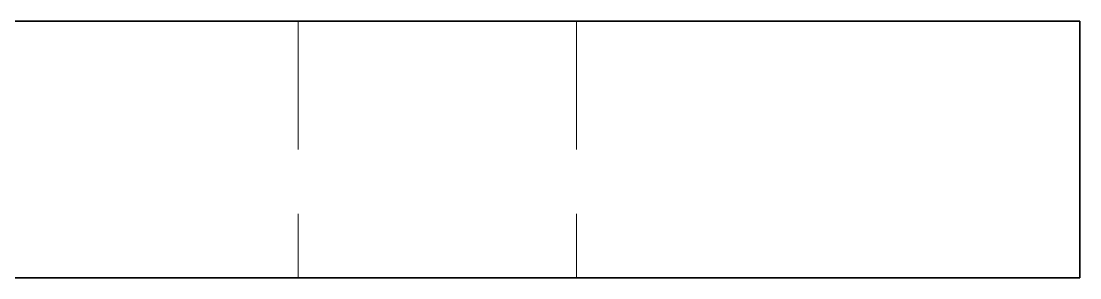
# Model space of a CAD drawing. Header units: millimetres. Extents: x 2054 to 12135, y -1469 to 564.
# Drawn here: x 9633.04 to 9657.75, y 145.15 to 151.15 of the extents above; entities that cross this region are included whole.
import ezdxf

# ---------------------------------------------------------------- set-up
doc = ezdxf.new("R2010")
doc.units = ezdxf.units.MM
doc.linetypes.add('HIDDEN_ISO', pattern=[4.5, 3, -1.5])
doc.layers.add('2D-HIDDEN', color=8, linetype='HIDDEN_ISO', lineweight=18)
doc.layers.add('2D-VISIBLE', color=7, linetype='Continuous', lineweight=35)

msp = doc.modelspace()

# ---------------------------------------------------------------- linework, layer by layer
at = {"layer": '2D-HIDDEN'}
for p, q in [((9357.75, 151.15), (9657.75, 151.15)), ((9639.5, 151.15), (9639.5, 145.15)), ((9639.5, 151.15), (9639.5, 145.15)), ((9639.5, 151.15), (9639.5, 145.15)), ((9646, 151.15), (9646, 145.15)), ((9646, 151.15), (9646, 145.15)), ((9646, 151.15), (9646, 145.15)), ((9657.75, 145.15), (9657.75, 151.15)), ((9357.75, 145.15), (9657.75, 145.15))]:
    msp.add_line(p, q, dxfattribs=at)
for points in [[(9642.75, 151.15), (9642.648, 151.15), (9642.547, 151.15), (9642.445, 151.15), (9642.344, 151.15), (9642.242, 151.15), (9642.141, 151.15), (9642.039, 151.15), (9641.938, 151.15), (9641.836, 151.15), (9641.734, 151.15), (9641.633, 151.15), (9641.531, 151.15), (9641.43, 151.15), (9641.328, 151.15), (9641.227, 151.15), (9641.125, 151.15), (9641.023, 151.15), (9640.922, 151.15), (9640.82, 151.15), (9640.719, 151.15), (9640.617, 151.15), (9640.516, 151.15), (9640.414, 151.15), (9640.312, 151.15), (9640.211, 151.15), (9640.109, 151.15), (9640.008, 151.15), (9639.906, 151.15), (9639.805, 151.15), (9639.703, 151.15), (9639.602, 151.15), (9639.5, 151.15)], [(9639.5, 151.15), (9639.703, 151.15), (9639.906, 151.15), (9640.109, 151.15), (9640.312, 151.15), (9640.516, 151.15), (9640.719, 151.15), (9640.922, 151.15), (9641.125, 151.15), (9641.328, 151.15), (9641.531, 151.15), (9641.734, 151.15), (9641.938, 151.15), (9642.141, 151.15), (9642.344, 151.15), (9642.547, 151.15), (9642.75, 151.15), (9642.953, 151.15), (9643.156, 151.15), (9643.359, 151.15), (9643.562, 151.15), (9643.766, 151.15), (9643.969, 151.15), (9644.172, 151.15), (9644.375, 151.15), (9644.578, 151.15), (9644.781, 151.15), (9644.984, 151.15), (9645.188, 151.15), (9645.391, 151.15), (9645.594, 151.15), (9645.797, 151.15), (9646, 151.15)], [(9642.75, 151.15), (9642.648, 151.15), (9642.547, 151.15), (9642.445, 151.15), (9642.344, 151.15), (9642.242, 151.15), (9642.141, 151.15), (9642.039, 151.15), (9641.938, 151.15), (9641.836, 151.15), (9641.734, 151.15), (9641.633, 151.15), (9641.531, 151.15), (9641.43, 151.15), (9641.328, 151.15), (9641.227, 151.15), (9641.125, 151.15), (9641.023, 151.15), (9640.922, 151.15), (9640.82, 151.15), (9640.719, 151.15), (9640.617, 151.15), (9640.516, 151.15), (9640.414, 151.15), (9640.312, 151.15), (9640.211, 151.15), (9640.109, 151.15), (9640.008, 151.15), (9639.906, 151.15), (9639.805, 151.15), (9639.703, 151.15), (9639.602, 151.15), (9639.5, 151.15)], [(9639.5, 151.15), (9639.703, 151.15), (9639.906, 151.15), (9640.109, 151.15), (9640.312, 151.15), (9640.516, 151.15), (9640.719, 151.15), (9640.922, 151.15), (9641.125, 151.15), (9641.328, 151.15), (9641.531, 151.15), (9641.734, 151.15), (9641.938, 151.15), (9642.141, 151.15), (9642.344, 151.15), (9642.547, 151.15), (9642.75, 151.15), (9642.953, 151.15), (9643.156, 151.15), (9643.359, 151.15), (9643.562, 151.15), (9643.766, 151.15), (9643.969, 151.15), (9644.172, 151.15), (9644.375, 151.15), (9644.578, 151.15), (9644.781, 151.15), (9644.984, 151.15), (9645.188, 151.15), (9645.391, 151.15), (9645.594, 151.15), (9645.797, 151.15), (9646, 151.15)], [(9642.75, 151.15), (9642.648, 151.15), (9642.547, 151.15), (9642.445, 151.15), (9642.344, 151.15), (9642.242, 151.15), (9642.141, 151.15), (9642.039, 151.15), (9641.938, 151.15), (9641.836, 151.15), (9641.734, 151.15), (9641.633, 151.15), (9641.531, 151.15), (9641.43, 151.15), (9641.328, 151.15), (9641.227, 151.15), (9641.125, 151.15), (9641.023, 151.15), (9640.922, 151.15), (9640.82, 151.15), (9640.719, 151.15), (9640.617, 151.15), (9640.516, 151.15), (9640.414, 151.15), (9640.312, 151.15), (9640.211, 151.15), (9640.109, 151.15), (9640.008, 151.15), (9639.906, 151.15), (9639.805, 151.15), (9639.703, 151.15), (9639.602, 151.15), (9639.5, 151.15)], [(9639.5, 151.15), (9639.703, 151.15), (9639.906, 151.15), (9640.109, 151.15), (9640.312, 151.15), (9640.516, 151.15), (9640.719, 151.15), (9640.922, 151.15), (9641.125, 151.15), (9641.328, 151.15), (9641.531, 151.15), (9641.734, 151.15), (9641.938, 151.15), (9642.141, 151.15), (9642.344, 151.15), (9642.547, 151.15), (9642.75, 151.15), (9642.953, 151.15), (9643.156, 151.15), (9643.359, 151.15), (9643.562, 151.15), (9643.766, 151.15), (9643.969, 151.15), (9644.172, 151.15), (9644.375, 151.15), (9644.578, 151.15), (9644.781, 151.15), (9644.984, 151.15), (9645.188, 151.15), (9645.391, 151.15), (9645.594, 151.15), (9645.797, 151.15), (9646, 151.15)], [(9646, 151.15), (9645.898, 151.15), (9645.797, 151.15), (9645.695, 151.15), (9645.594, 151.15), (9645.492, 151.15), (9645.391, 151.15), (9645.289, 151.15), (9645.188, 151.15), (9645.086, 151.15), (9644.984, 151.15), (9644.883, 151.15), (9644.781, 151.15), (9644.68, 151.15), (9644.578, 151.15), (9644.477, 151.15), (9644.375, 151.15), (9644.273, 151.15), (9644.172, 151.15), (9644.07, 151.15), (9643.969, 151.15), (9643.867, 151.15), (9643.766, 151.15), (9643.664, 151.15), (9643.562, 151.15), (9643.461, 151.15), (9643.359, 151.15), (9643.258, 151.15), (9643.156, 151.15), (9643.055, 151.15), (9642.953, 151.15), (9642.852, 151.15), (9642.75, 151.15)], [(9646, 151.15), (9645.898, 151.15), (9645.797, 151.15), (9645.695, 151.15), (9645.594, 151.15), (9645.492, 151.15), (9645.391, 151.15), (9645.289, 151.15), (9645.188, 151.15), (9645.086, 151.15), (9644.984, 151.15), (9644.883, 151.15), (9644.781, 151.15), (9644.68, 151.15), (9644.578, 151.15), (9644.477, 151.15), (9644.375, 151.15), (9644.273, 151.15), (9644.172, 151.15), (9644.07, 151.15), (9643.969, 151.15), (9643.867, 151.15), (9643.766, 151.15), (9643.664, 151.15), (9643.562, 151.15), (9643.461, 151.15), (9643.359, 151.15), (9643.258, 151.15), (9643.156, 151.15), (9643.055, 151.15), (9642.953, 151.15), (9642.852, 151.15), (9642.75, 151.15)], [(9646, 151.15), (9645.898, 151.15), (9645.797, 151.15), (9645.695, 151.15), (9645.594, 151.15), (9645.492, 151.15), (9645.391, 151.15), (9645.289, 151.15), (9645.188, 151.15), (9645.086, 151.15), (9644.984, 151.15), (9644.883, 151.15), (9644.781, 151.15), (9644.68, 151.15), (9644.578, 151.15), (9644.477, 151.15), (9644.375, 151.15), (9644.273, 151.15), (9644.172, 151.15), (9644.07, 151.15), (9643.969, 151.15), (9643.867, 151.15), (9643.766, 151.15), (9643.664, 151.15), (9643.562, 151.15), (9643.461, 151.15), (9643.359, 151.15), (9643.258, 151.15), (9643.156, 151.15), (9643.055, 151.15), (9642.953, 151.15), (9642.852, 151.15), (9642.75, 151.15)], [(9642.75, 145.15), (9642.648, 145.15), (9642.547, 145.15), (9642.445, 145.15), (9642.344, 145.15), (9642.242, 145.15), (9642.141, 145.15), (9642.039, 145.15), (9641.938, 145.15), (9641.836, 145.15), (9641.734, 145.15), (9641.633, 145.15), (9641.531, 145.15), (9641.43, 145.15), (9641.328, 145.15), (9641.227, 145.15), (9641.125, 145.15), (9641.023, 145.15), (9640.922, 145.15), (9640.82, 145.15), (9640.719, 145.15), (9640.617, 145.15), (9640.516, 145.15), (9640.414, 145.15), (9640.312, 145.15), (9640.211, 145.15), (9640.109, 145.15), (9640.008, 145.15), (9639.906, 145.15), (9639.805, 145.15), (9639.703, 145.15), (9639.602, 145.15), (9639.5, 145.15)], [(9639.5, 145.15), (9639.703, 145.15), (9639.906, 145.15), (9640.109, 145.15), (9640.312, 145.15), (9640.516, 145.15), (9640.719, 145.15), (9640.922, 145.15), (9641.125, 145.15), (9641.328, 145.15), (9641.531, 145.15), (9641.734, 145.15), (9641.938, 145.15), (9642.141, 145.15), (9642.344, 145.15), (9642.547, 145.15), (9642.75, 145.15), (9642.953, 145.15), (9643.156, 145.15), (9643.359, 145.15), (9643.562, 145.15), (9643.766, 145.15), (9643.969, 145.15), (9644.172, 145.15), (9644.375, 145.15), (9644.578, 145.15), (9644.781, 145.15), (9644.984, 145.15), (9645.188, 145.15), (9645.391, 145.15), (9645.594, 145.15), (9645.797, 145.15), (9646, 145.15)], [(9642.75, 145.15), (9642.648, 145.15), (9642.547, 145.15), (9642.445, 145.15), (9642.344, 145.15), (9642.242, 145.15), (9642.141, 145.15), (9642.039, 145.15), (9641.938, 145.15), (9641.836, 145.15), (9641.734, 145.15), (9641.633, 145.15), (9641.531, 145.15), (9641.43, 145.15), (9641.328, 145.15), (9641.227, 145.15), (9641.125, 145.15), (9641.023, 145.15), (9640.922, 145.15), (9640.82, 145.15), (9640.719, 145.15), (9640.617, 145.15), (9640.516, 145.15), (9640.414, 145.15), (9640.312, 145.15), (9640.211, 145.15), (9640.109, 145.15), (9640.008, 145.15), (9639.906, 145.15), (9639.805, 145.15), (9639.703, 145.15), (9639.602, 145.15), (9639.5, 145.15)], [(9639.5, 145.15), (9639.703, 145.15), (9639.906, 145.15), (9640.109, 145.15), (9640.312, 145.15), (9640.516, 145.15), (9640.719, 145.15), (9640.922, 145.15), (9641.125, 145.15), (9641.328, 145.15), (9641.531, 145.15), (9641.734, 145.15), (9641.938, 145.15), (9642.141, 145.15), (9642.344, 145.15), (9642.547, 145.15), (9642.75, 145.15), (9642.953, 145.15), (9643.156, 145.15), (9643.359, 145.15), (9643.562, 145.15), (9643.766, 145.15), (9643.969, 145.15), (9644.172, 145.15), (9644.375, 145.15), (9644.578, 145.15), (9644.781, 145.15), (9644.984, 145.15), (9645.188, 145.15), (9645.391, 145.15), (9645.594, 145.15), (9645.797, 145.15), (9646, 145.15)], [(9642.75, 145.15), (9642.648, 145.15), (9642.547, 145.15), (9642.445, 145.15), (9642.344, 145.15), (9642.242, 145.15), (9642.141, 145.15), (9642.039, 145.15), (9641.938, 145.15), (9641.836, 145.15), (9641.734, 145.15), (9641.633, 145.15), (9641.531, 145.15), (9641.43, 145.15), (9641.328, 145.15), (9641.227, 145.15), (9641.125, 145.15), (9641.023, 145.15), (9640.922, 145.15), (9640.82, 145.15), (9640.719, 145.15), (9640.617, 145.15), (9640.516, 145.15), (9640.414, 145.15), (9640.312, 145.15), (9640.211, 145.15), (9640.109, 145.15), (9640.008, 145.15), (9639.906, 145.15), (9639.805, 145.15), (9639.703, 145.15), (9639.602, 145.15), (9639.5, 145.15)], [(9639.5, 145.15), (9639.703, 145.15), (9639.906, 145.15), (9640.109, 145.15), (9640.312, 145.15), (9640.516, 145.15), (9640.719, 145.15), (9640.922, 145.15), (9641.125, 145.15), (9641.328, 145.15), (9641.531, 145.15), (9641.734, 145.15), (9641.938, 145.15), (9642.141, 145.15), (9642.344, 145.15), (9642.547, 145.15), (9642.75, 145.15), (9642.953, 145.15), (9643.156, 145.15), (9643.359, 145.15), (9643.562, 145.15), (9643.766, 145.15), (9643.969, 145.15), (9644.172, 145.15), (9644.375, 145.15), (9644.578, 145.15), (9644.781, 145.15), (9644.984, 145.15), (9645.188, 145.15), (9645.391, 145.15), (9645.594, 145.15), (9645.797, 145.15), (9646, 145.15)], [(9646, 145.15), (9645.898, 145.15), (9645.797, 145.15), (9645.695, 145.15), (9645.594, 145.15), (9645.492, 145.15), (9645.391, 145.15), (9645.289, 145.15), (9645.188, 145.15), (9645.086, 145.15), (9644.984, 145.15), (9644.883, 145.15), (9644.781, 145.15), (9644.68, 145.15), (9644.578, 145.15), (9644.477, 145.15), (9644.375, 145.15), (9644.273, 145.15), (9644.172, 145.15), (9644.07, 145.15), (9643.969, 145.15), (9643.867, 145.15), (9643.766, 145.15), (9643.664, 145.15), (9643.562, 145.15), (9643.461, 145.15), (9643.359, 145.15), (9643.258, 145.15), (9643.156, 145.15), (9643.055, 145.15), (9642.953, 145.15), (9642.852, 145.15), (9642.75, 145.15)], [(9646, 145.15), (9645.898, 145.15), (9645.797, 145.15), (9645.695, 145.15), (9645.594, 145.15), (9645.492, 145.15), (9645.391, 145.15), (9645.289, 145.15), (9645.188, 145.15), (9645.086, 145.15), (9644.984, 145.15), (9644.883, 145.15), (9644.781, 145.15), (9644.68, 145.15), (9644.578, 145.15), (9644.477, 145.15), (9644.375, 145.15), (9644.273, 145.15), (9644.172, 145.15), (9644.07, 145.15), (9643.969, 145.15), (9643.867, 145.15), (9643.766, 145.15), (9643.664, 145.15), (9643.562, 145.15), (9643.461, 145.15), (9643.359, 145.15), (9643.258, 145.15), (9643.156, 145.15), (9643.055, 145.15), (9642.953, 145.15), (9642.852, 145.15), (9642.75, 145.15)], [(9646, 145.15), (9645.898, 145.15), (9645.797, 145.15), (9645.695, 145.15), (9645.594, 145.15), (9645.492, 145.15), (9645.391, 145.15), (9645.289, 145.15), (9645.188, 145.15), (9645.086, 145.15), (9644.984, 145.15), (9644.883, 145.15), (9644.781, 145.15), (9644.68, 145.15), (9644.578, 145.15), (9644.477, 145.15), (9644.375, 145.15), (9644.273, 145.15), (9644.172, 145.15), (9644.07, 145.15), (9643.969, 145.15), (9643.867, 145.15), (9643.766, 145.15), (9643.664, 145.15), (9643.562, 145.15), (9643.461, 145.15), (9643.359, 145.15), (9643.258, 145.15), (9643.156, 145.15), (9643.055, 145.15), (9642.953, 145.15), (9642.852, 145.15), (9642.75, 145.15)]]:
    msp.add_lwpolyline(points, dxfattribs=at)
at = {"layer": '2D-VISIBLE'}
for p, q in [((9357.75, 151.15), (9657.75, 151.15)), ((9657.75, 145.15), (9657.75, 151.15)), ((9357.75, 145.15), (9657.75, 145.15))]:
    msp.add_line(p, q, dxfattribs=at)

doc.saveas('drawing.dxf')
